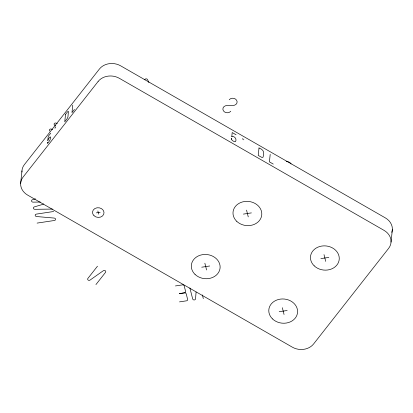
<?xml version="1.0" encoding="UTF-8"?>
<svg xmlns="http://www.w3.org/2000/svg" width="413" height="413" viewBox="0 0 413 413"><rect width="100%" height="100%" fill="white"/><g stroke="black" fill="none" stroke-linecap="round" stroke-linejoin="round"><path stroke-width="0.62" d="M196.082 292.053L195.535 298.878A1.445 1.213 6 0 1 192.685 298.986L189.877 287.928M20.65 183.377L21.961 170.905M54.986 128.335L55.058 127.602M55.641 127.498L55.719 126.765M72.76 105.145L71.976 112.62L74.469 109.445M242.694 139.253L242.772 138.515M243.711 139.837L243.789 139.098M270.2 154.39L269.415 161.87L273.272 164.085M391.039 242.095L392.35 229.623M50.737 133.198L48.238 136.383L47.789 140.657L48.502 138.789L50.221 136.827L50.484 137.219L50.133 139.8L48.037 143.022L47.469 143.166L47.454 142.521L47.469 143.166M97.473 266.209L87.835 278.486A1.445 1.213 6 0 0 90.013 280.112L103.389 270.68A1.445 1.213 6 0 1 105.568 272.301L95.93 284.583M35.456 198.849L32.431 199.747A1.461 1.229 6 0 0 33.035 202.143L40.304 202.04M53.654 211.502L36.282 214.12A1.445 1.213 6 0 0 36.514 216.526L54.237 218.074A1.445 1.213 6 0 1 54.47 220.48L37.098 223.097M96.389 212.845L100.142 212.277M243.412 214.099L251.383 212.896M201.74 267.196L209.706 265.993M320.88 258.605L328.846 257.402M175.442 285.941L182.484 284.877A1.445 1.213 6 0 1 184.193 285.863L185.602 291.418A1.445 1.213 6 0 1 184.497 292.822L179.34 293.628L184.513 292.874A1.445 1.213 6 0 1 186.222 293.86L187.631 299.415A1.445 1.213 6 0 1 186.526 300.819L179.485 301.882M279.209 311.701L287.174 310.499M52.399 209.071L34.857 209.314A1.461 1.229 6 0 1 34.248 206.923L42.725 204.404A1.461 1.229 6 0 0 43.484 203.867M57.299 123.58L56.106 123.1A1.461 1.229 6 0 0 54.547 125.093L55.512 125.851M52.611 129.553L51.418 129.073A1.461 1.229 6 0 0 49.859 131.066M236.081 134.777L232.204 132.552L231.755 136.827L232.266 136.223C234.754 136.44 237.052 139.124 235.534 141.607L235.09 141.762C233.443 141.489 231.27 140.239 231.342 138.35L231.404 139.202M148.892 82.543L147.57 79.647A1.461 1.229 6 0 0 144.772 79.786M324.004 254.62L325.723 261.388M282.332 307.716L284.051 314.484M246.54 210.114L248.254 216.882M204.863 263.21L206.583 269.973M202.38 294.939L203.315 298.625M97.86 210.966L98.671 214.156M391.818 232.395A15.395 12.922 6 0 0 385.334 217.888L120.653 65.827A15.395 12.922 6 0 0 99.409 69.028L24.398 164.601A15.395 12.922 6 0 0 21.951 172.03M286.219 161.689A4.3 3.614 6 0 1 291.077 163.961M230.764 111.236A4.3 3.614 6 0 1 223.376 110.767A4.3 3.614 6 0 1 227.181 105.547L232.813 105.449A4.3 3.614 6 0 0 236.618 100.23A4.3 3.614 6 0 0 229.23 99.76M65.533 114.355L64.748 121.83L67.056 118.805A2.364 0.599 -60.1 0 0 67.954 116.636L68.424 111.35L67.82 111.525L65.533 114.355M259.003 147.957L258.213 155.433L261.785 157.379A2.364 1.136 38.1 0 0 263.112 156.888C264.687 152.108 263.479 149.651 259.003 147.957M98.098 81.5L23.087 177.074A15.395 12.922 6 0 0 27.666 195.112L292.347 347.173A15.395 12.922 6 0 0 313.591 343.972L388.602 248.399A15.395 12.922 6 0 0 384.023 230.361L119.342 78.3A15.395 12.922 6 0 0 98.098 81.5M93.994 215.689A5.772 4.848 6 0 0 103.751 214.218A5.772 4.848 6 0 0 97.055 207.78A5.772 4.848 6 0 0 93.994 215.689M195.044 274.408A14.429 12.116 6 0 0 219.437 270.732A14.429 12.116 6 0 0 202.69 254.635A14.429 12.116 6 0 0 195.044 274.408M314.185 265.822A14.429 12.116 6 0 0 338.577 262.147A14.429 12.116 6 0 0 321.83 246.045A14.429 12.116 6 0 0 314.185 265.822M272.513 318.919A14.429 12.116 6 0 0 296.906 315.238A14.429 12.116 6 0 0 280.159 299.141A14.429 12.116 6 0 0 272.513 318.919M236.716 221.316A14.429 12.116 6 0 0 261.109 217.636A14.429 12.116 6 0 0 244.362 201.539A14.429 12.116 6 0 0 236.716 221.316"/></g></svg>
